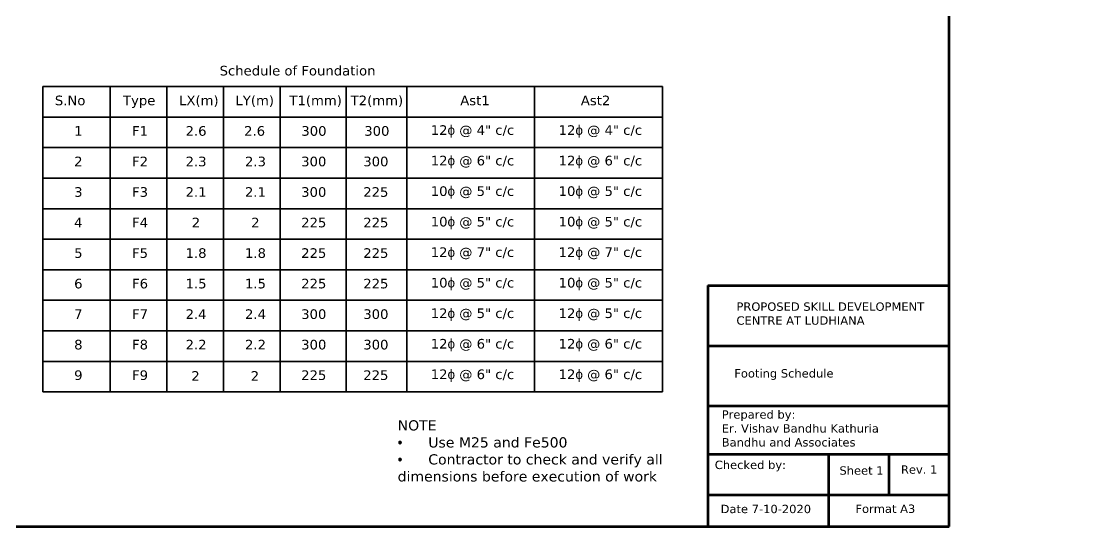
# Model space of a CAD drawing. Header units: feet. Extents: x -5357 to 123217, y -97269 to -8247.
# Drawn here: x 21401 to 23013, y -49561 to -48804 of the extents above; entities that cross this region are included whole.
import ezdxf

# ---------------------------------------------------------------- set-up
doc = ezdxf.new("R2010")
doc.units = ezdxf.units.FT
doc.header["$LTSCALE"] = 50.2
doc.header["$MEASUREMENT"] = 0
doc.header["$PDMODE"] = 3
doc.linetypes.add('PHANTOM2', pattern=[1.25, 0.625, -0.125, 0.125, -0.125, 0.125, -0.125])
doc.layers.get('0').update_dxf_attribs({"lineweight": 35})
for name, color, linetype, lineweight in [('drg seal', 250, 'Continuous', 120), ('sTR fOOTING', 6, 'Continuous', 35), ('Str LBL', 3, 'Continuous', 35)]:
    doc.layers.add(name, color=color, linetype=linetype, lineweight=lineweight)
doc.layers.add('drg seal txt', color=7, linetype='Continuous')
doc.layers.add('Str grid', color=7, linetype='Continuous', true_color=0x17d337)
doc.styles.get("Standard").update_dxf_attribs({"font": 'arial.ttf'})
doc.dimstyles.new('Copy of Standard', dxfattribs={"dimscale": 40, "dimtxt": 0.25, "dimasz": 0.3, "dimexe": 0.18, "dimexo": 5, "dimgap": 0.09, "dimtad": 0, "dimtih": 1, "dimtoh": 1, "dimdec": 0, "dimzin": 0, "dimdsep": 46, "dimlunit": 4, "dimtxsty": 'Standard', "dimcen": 0.2, "dimse1": 1, "dimse2": 1, "dimadec": 0, "dimazin": 0, "dimtfac": 1, "dimtdec": 0, "dimtofl": 0, "dimtmove": 0, "dimatfit": 3, "dimfxl": 1, "dimtolj": 1, "dimtzin": 0, "dimarcsym": 0})

# ---------------------------------------------------------------- blocks, each defined once
blk = doc.blocks.new('_ArchTick')
at = {"color": 0, "linetype": 'ByBlock', "const_width": 0.15}
blk.add_lwpolyline([(-0.5, -0.5), (0.5, 0.5)], dxfattribs=at)
blk = doc.blocks.new('*D661')
at = {"layer": 'Defpoints', "color": 0, "linetype": 'PHANTOM2', "transparency": 16777216}
for p in [(21358.8, -47804.6), (21502.8, -47804.6), (21502.8, -49498)]:
    blk.add_point(p, dxfattribs=at)
at = {"layer": 'Str grid', "color": 0, "linetype": 'PHANTOM2', "lineweight": -2, "transparency": 16777216}
for p, q in [((21358.8, -47804.6), (21419.2, -47804.6)), ((21502.8, -47804.6), (21442.4, -47804.6))]:
    blk.add_line(p, q, dxfattribs=at)
at = {"layer": 'Str grid', "color": 0, "linetype": 'PHANTOM2', "lineweight": -2, "transparency": 16777216, "xscale": 12, "yscale": 12, "zscale": 12, "rotation": 180}
blk.add_blockref('_ArchTick', (21358.8, -47804.6), dxfattribs=at)
at = {"layer": 'Str grid', "color": 0, "linetype": 'PHANTOM2', "lineweight": -2, "transparency": 16777216, "xscale": 12, "yscale": 12, "zscale": 12}
blk.add_blockref('_ArchTick', (21502.8, -47804.6), dxfattribs=at)
at = {"layer": 'Str grid', "color": 0, "linetype": 'PHANTOM2', "transparency": 16777216, "insert": (21430.8, -47804.6), "char_height": 10, "attachment_point": 5}
blk.add_mtext("\\A1;12'", dxfattribs=at)
blk = doc.blocks.new('*D662')
at = {"layer": 'Defpoints', "color": 0, "linetype": 'PHANTOM2', "transparency": 16777216}
for p in [(21502.8, -47804.6), (21646.8, -47804.6), (21646.8, -49498)]:
    blk.add_point(p, dxfattribs=at)
at = {"layer": 'Str grid', "color": 0, "linetype": 'PHANTOM2', "lineweight": -2, "transparency": 16777216}
for p, q in [((21502.8, -47804.6), (21563.2, -47804.6)), ((21646.8, -47804.6), (21586.4, -47804.6))]:
    blk.add_line(p, q, dxfattribs=at)
at = {"layer": 'Str grid', "color": 0, "linetype": 'PHANTOM2', "lineweight": -2, "transparency": 16777216, "xscale": 12, "yscale": 12, "zscale": 12, "rotation": 180}
blk.add_blockref('_ArchTick', (21502.8, -47804.6), dxfattribs=at)
at = {"layer": 'Str grid', "color": 0, "linetype": 'PHANTOM2', "lineweight": -2, "transparency": 16777216, "xscale": 12, "yscale": 12, "zscale": 12}
blk.add_blockref('_ArchTick', (21646.8, -47804.6), dxfattribs=at)
at = {"layer": 'Str grid', "color": 0, "linetype": 'PHANTOM2', "transparency": 16777216, "insert": (21574.8, -47804.6), "char_height": 10, "attachment_point": 5}
blk.add_mtext("\\A1;12'", dxfattribs=at)
blk = doc.blocks.new('*D663')
at = {"layer": 'Defpoints', "color": 0, "linetype": 'PHANTOM2', "transparency": 16777216}
for p in [(21646.8, -47804.6), (21790.8, -47804.6), (21790.8, -49498)]:
    blk.add_point(p, dxfattribs=at)
at = {"layer": 'Str grid', "color": 0, "linetype": 'PHANTOM2', "lineweight": -2, "transparency": 16777216}
for p, q in [((21646.8, -47804.6), (21707.2, -47804.6)), ((21790.8, -47804.6), (21730.4, -47804.6))]:
    blk.add_line(p, q, dxfattribs=at)
at = {"layer": 'Str grid', "color": 0, "linetype": 'PHANTOM2', "lineweight": -2, "transparency": 16777216, "xscale": 12, "yscale": 12, "zscale": 12, "rotation": 180}
blk.add_blockref('_ArchTick', (21646.8, -47804.6), dxfattribs=at)
at = {"layer": 'Str grid', "color": 0, "linetype": 'PHANTOM2', "lineweight": -2, "transparency": 16777216, "xscale": 12, "yscale": 12, "zscale": 12}
blk.add_blockref('_ArchTick', (21790.8, -47804.6), dxfattribs=at)
at = {"layer": 'Str grid', "color": 0, "linetype": 'PHANTOM2', "transparency": 16777216, "insert": (21718.8, -47804.6), "char_height": 10, "attachment_point": 5}
blk.add_mtext("\\A1;12'", dxfattribs=at)
blk = doc.blocks.new('*D664')
at = {"layer": 'Defpoints', "color": 0, "linetype": 'PHANTOM2', "transparency": 16777216}
for p in [(21790.8, -47804.6), (21934.8, -47804.6), (21934.8, -49498)]:
    blk.add_point(p, dxfattribs=at)
at = {"layer": 'Str grid', "color": 0, "linetype": 'PHANTOM2', "lineweight": -2, "transparency": 16777216}
for p, q in [((21790.8, -47804.6), (21851.2, -47804.6)), ((21934.8, -47804.6), (21874.4, -47804.6))]:
    blk.add_line(p, q, dxfattribs=at)
at = {"layer": 'Str grid', "color": 0, "linetype": 'PHANTOM2', "lineweight": -2, "transparency": 16777216, "xscale": 12, "yscale": 12, "zscale": 12, "rotation": 180}
blk.add_blockref('_ArchTick', (21790.8, -47804.6), dxfattribs=at)
at = {"layer": 'Str grid', "color": 0, "linetype": 'PHANTOM2', "lineweight": -2, "transparency": 16777216, "xscale": 12, "yscale": 12, "zscale": 12}
blk.add_blockref('_ArchTick', (21934.8, -47804.6), dxfattribs=at)
at = {"layer": 'Str grid', "color": 0, "linetype": 'PHANTOM2', "transparency": 16777216, "insert": (21862.8, -47804.6), "char_height": 10, "attachment_point": 5}
blk.add_mtext("\\A1;12'", dxfattribs=at)
blk = doc.blocks.new('*D665')
at = {"layer": 'Defpoints', "color": 0, "linetype": 'PHANTOM2', "transparency": 16777216}
for p in [(21934.8, -47804.6), (22078.8, -47804.6), (22078.8, -49498)]:
    blk.add_point(p, dxfattribs=at)
at = {"layer": 'Str grid', "color": 0, "linetype": 'PHANTOM2', "lineweight": -2, "transparency": 16777216}
for p, q in [((21934.8, -47804.6), (21995.2, -47804.6)), ((22078.8, -47804.6), (22018.4, -47804.6))]:
    blk.add_line(p, q, dxfattribs=at)
at = {"layer": 'Str grid', "color": 0, "linetype": 'PHANTOM2', "lineweight": -2, "transparency": 16777216, "xscale": 12, "yscale": 12, "zscale": 12, "rotation": 180}
blk.add_blockref('_ArchTick', (21934.8, -47804.6), dxfattribs=at)
at = {"layer": 'Str grid', "color": 0, "linetype": 'PHANTOM2', "lineweight": -2, "transparency": 16777216, "xscale": 12, "yscale": 12, "zscale": 12}
blk.add_blockref('_ArchTick', (22078.8, -47804.6), dxfattribs=at)
at = {"layer": 'Str grid', "color": 0, "linetype": 'PHANTOM2', "transparency": 16777216, "insert": (22006.8, -47804.6), "char_height": 10, "attachment_point": 5}
blk.add_mtext("\\A1;12'", dxfattribs=at)
blk = doc.blocks.new('*D666')
at = {"layer": 'Defpoints', "color": 0, "linetype": 'PHANTOM2', "transparency": 16777216}
for p in [(22078.8, -47804.6), (22222.8, -47804.6), (22222.8, -49498)]:
    blk.add_point(p, dxfattribs=at)
at = {"layer": 'Str grid', "color": 0, "linetype": 'PHANTOM2', "lineweight": -2, "transparency": 16777216}
for p, q in [((22078.8, -47804.6), (22139.2, -47804.6)), ((22222.8, -47804.6), (22162.4, -47804.6))]:
    blk.add_line(p, q, dxfattribs=at)
at = {"layer": 'Str grid', "color": 0, "linetype": 'PHANTOM2', "lineweight": -2, "transparency": 16777216, "xscale": 12, "yscale": 12, "zscale": 12, "rotation": 180}
blk.add_blockref('_ArchTick', (22078.8, -47804.6), dxfattribs=at)
at = {"layer": 'Str grid', "color": 0, "linetype": 'PHANTOM2', "lineweight": -2, "transparency": 16777216, "xscale": 12, "yscale": 12, "zscale": 12}
blk.add_blockref('_ArchTick', (22222.8, -47804.6), dxfattribs=at)
at = {"layer": 'Str grid', "color": 0, "linetype": 'PHANTOM2', "transparency": 16777216, "insert": (22150.8, -47804.6), "char_height": 10, "attachment_point": 5}
blk.add_mtext("\\A1;12'", dxfattribs=at)
blk = doc.blocks.new('*D1094')
at = {"layer": 'Defpoints', "color": 0, "linetype": 'PHANTOM2', "ltscale": 150, "transparency": 16777216}
for p in [(16403.4, -49286.4), (42253.6, -49286.4), (16403.4, -49523.4)]:
    blk.add_point(p, dxfattribs=at)
at = {"layer": 'Str grid', "color": 0, "linetype": 'PHANTOM2', "lineweight": -2, "ltscale": 150, "transparency": 16777216}
for p, q in [((16403.4, -49286.4), (16403.4, -49396.2)), ((16403.4, -49523.4), (16403.4, -49413.6))]:
    blk.add_line(p, q, dxfattribs=at)
at = {"layer": 'Str grid', "color": 0, "linetype": 'PHANTOM2', "lineweight": -2, "ltscale": 150, "transparency": 16777216, "xscale": 12, "yscale": 12, "zscale": 12}
for p, rotation in [((16403.4, -49286.4), 90), ((16403.4, -49523.4), 270)]:
    blk.add_blockref('_ArchTick', p, dxfattribs=dict(at, rotation=rotation))
at = {"layer": 'Str grid', "color": 0, "linetype": 'PHANTOM2', "ltscale": 150, "transparency": 16777216, "insert": (16403.4, -49404.9), "char_height": 10, "attachment_point": 5}
blk.add_mtext('\\A1;19\'-9"', dxfattribs=at)
blk = doc.blocks.new('*D1095')
at = {"layer": 'Defpoints', "color": 0, "linetype": 'PHANTOM2', "ltscale": 150, "transparency": 16777216}
for p in [(42253.6, -49211.4), (16403.4, -49286.4), (42253.6, -49286.4)]:
    blk.add_point(p, dxfattribs=at)
at = {"layer": 'Str LBL', "color": 0, "linetype": 'PHANTOM2', "lineweight": -2, "ltscale": 150, "transparency": 16777216}
for p, q in [((42253.6, -49211.4), (42253.6, -49240.2)), ((42253.6, -49286.4), (42253.6, -49257.6))]:
    blk.add_line(p, q, dxfattribs=at)
at = {"layer": 'Str LBL', "color": 0, "linetype": 'PHANTOM2', "lineweight": -2, "ltscale": 150, "transparency": 16777216, "xscale": 12, "yscale": 12, "zscale": 12}
for p, rotation in [((42253.6, -49211.4), 90), ((42253.6, -49286.4), 270)]:
    blk.add_blockref('_ArchTick', p, dxfattribs=dict(at, rotation=rotation))
at = {"layer": 'Str LBL', "color": 0, "linetype": 'PHANTOM2', "lineweight": 20, "ltscale": 150, "transparency": 16777216, "insert": (42253.6, -49248.9), "char_height": 10, "attachment_point": 5}
blk.add_mtext('\\A1;6\'-3"', dxfattribs=at)
blk = doc.blocks.new('*D1180')
at = {"layer": 'Defpoints', "color": 0, "linetype": 'PHANTOM2', "ltscale": 150, "transparency": 16777216}
for p in [(16403.4, -49211.4), (42253.6, -49211.4), (16403.4, -49286.4)]:
    blk.add_point(p, dxfattribs=at)
at = {"layer": 'Str grid', "color": 0, "linetype": 'PHANTOM2', "lineweight": -2, "ltscale": 150, "transparency": 16777216}
for p, q in [((16403.4, -49211.4), (16403.4, -49240.2)), ((16403.4, -49286.4), (16403.4, -49257.6))]:
    blk.add_line(p, q, dxfattribs=at)
at = {"layer": 'Str grid', "color": 0, "linetype": 'PHANTOM2', "lineweight": -2, "ltscale": 150, "transparency": 16777216, "xscale": 12, "yscale": 12, "zscale": 12}
for p, rotation in [((16403.4, -49211.4), 90), ((16403.4, -49286.4), 270)]:
    blk.add_blockref('_ArchTick', p, dxfattribs=dict(at, rotation=rotation))
at = {"layer": 'Str grid', "color": 0, "linetype": 'PHANTOM2', "ltscale": 150, "transparency": 16777216, "insert": (16403.4, -49248.9), "char_height": 10, "attachment_point": 5}
blk.add_mtext('\\A1;6\'-3"', dxfattribs=at)

msp = doc.modelspace()

# ---------------------------------------------------------------- linework, layer by layer
at = {"layer": 'drg seal', "lineweight": 70}
for p, q in [((22428.39881, -49199.42802), (22789.51205, -49199.42802)), ((22428.73966, -49560.54126), (22428.73966, -49199.42802)), ((22428.39881, -49289.70633), (22789.51205, -49289.70633)), ((22428.39881, -49379.98464), (22789.51205, -49379.98464)), ((22428.73966, -49452.20729), (22789.51205, -49452.20729)), ((22608.95543, -49452.20729), (22608.95543, -49560.54126)), ((22699.23374, -49452.20729), (22699.23374, -49513.02745)), ((22429.65401, -49513.02745), (22789.8529, -49513.02745))]:
    msp.add_line(p, q, dxfattribs=at)
msp.add_lwpolyline([(22789.8529, -49560.54126), (22789.8529, -47667.2), (20286.4, -47667.2), (20286.4, -49560.54126), (22789.51205, -49560.54126)], dxfattribs=at)
at = {"layer": 'sTR fOOTING', "linetype": 'Continuous'}
for p, q in [((21432.99785, -48901.57366), (22360.58412, -48901.57366)), ((21432.99785, -49358.89722), (21432.99785, -48901.57366)), ((21533.45811, -49358.89722), (21533.45811, -48901.57366)), ((21618.43259, -49358.89722), (21618.43259, -48901.57366)), ((21703.40706, -49358.89722), (21703.40706, -48901.57366)), ((21788.38153, -49358.89722), (21788.38153, -48901.57366)), ((21886.90594, -49358.89722), (21886.90594, -48901.57366)), ((21977.68796, -49358.89722), (21977.68796, -48901.57366)), ((22169.13604, -48901.57366), (22169.13604, -49358.89722)), ((22360.58412, -49358.89722), (22360.58412, -48901.57366)), ((21432.99785, -48947.30601), (22360.58412, -48947.30601)), ((21432.99785, -48993.03837), (22360.58412, -48993.03837)), ((21432.99785, -49038.77073), (22360.58412, -49038.77073)), ((21432.99785, -49084.50308), (22360.58412, -49084.50308)), ((21432.99785, -49130.23544), (22360.58412, -49130.23544)), ((21432.99785, -49175.96779), (22360.58412, -49175.96779)), ((21432.99785, -49221.70015), (22360.58412, -49221.70015)), ((21432.99785, -49267.43251), (22360.58412, -49267.43251)), ((21432.99785, -49313.16486), (22360.58412, -49313.16486)), ((21432.99785, -49358.89722), (22360.58412, -49358.89722))]:
    msp.add_line(p, q, dxfattribs=at)

# ---------------------------------------------------------------- texts
at = {"layer": 'drg seal txt', "lineweight": 53, "char_height": 14.4, "attachment_point": 1}
for s, insert in [('{\\fVerdana|b0|i0|c0|p34;Schedule of Foundation}', (21697.48884, -48870.48206)), ('{\\fVerdana|b0|i0|c0|p34;S.No}', (21450.91115, -48915.07488)), ('{\\fVerdana|b0|i0|c0|p34;Type}', (21552.87289, -48915.07488)), ('{\\fVerdana|b0|i0|c0|p34;LX(m)}', (21636.80647, -48915.07488)), ('{\\fVerdana|b0|i0|c0|p34;LY(m)}', (21721.17837, -48915.07488)), ('{\\fVerdana|b0|i0|c0|p34;T1(mm)}', (21801.98282, -48915.07488)), ('{\\fVerdana|b0|i0|c0|p34;T2(mm)}', (21893.7241, -48915.07488)), ('{\\fVerdana|b0|i0|c0|p34;Ast1}', (22057.73885, -48915.07488)), ('{\\fVerdana|b0|i0|c0|p34;Ast2}', (22238.25506, -48915.07488)), ('{\\fVerdana|b0|i0|c0|p34;1}', (21479.74949, -48960.80724)), ('{\\fVerdana|b0|i0|c0|p34;F1}', (21566.42333, -48960.80724)), ('{\\fVerdana|b0|i0|c0|p34;2.6}', (21646.52726, -48960.80724)), ('{\\fVerdana|b0|i0|c0|p34;2.6}', (21734.1391, -48960.80724)), ('{\\fVerdana|b0|i0|c0|p34;300}', (21819.81607, -48960.80724)), ('{\\fVerdana|b0|i0|c0|p34;300}', (21914.00969, -48960.80724)), ('{\\fVerdana|b0|i0|c0|p34;12}ϕ{\\fVerdana|b0|i0|c0|p34; @ 4" c/c}', (22013.56479, -48959.4839)), ('{\\fVerdana|b0|i0|c0|p34;12}ϕ{\\fVerdana|b0|i0|c0|p34; @ 4" c/c}', (22205.01287, -48959.4839)), ('{\\fVerdana|b0|i0|c0|p34;2}', (21479.74949, -49006.53959)), ('{\\fVerdana|b0|i0|c0|p34;F2}', (21566.42333, -49006.53959)), ('{\\fVerdana|b0|i0|c0|p34;2.3}', (21646.52726, -49006.53959)), ('{\\fVerdana|b0|i0|c0|p34;2.3}', (21735.48276, -49006.53959)), ('{\\fVerdana|b0|i0|c0|p34;300}', (21819.60433, -49006.53959)), ('{\\fVerdana|b0|i0|c0|p34;300}', (21912.53888, -49006.53959)), ('{\\fVerdana|b0|i0|c0|p34;12}ϕ{\\fVerdana|b0|i0|c0|p34; @ 6" c/c}', (22013.56479, -49005.21626)), ('{\\fVerdana|b0|i0|c0|p34;12}ϕ{\\fVerdana|b0|i0|c0|p34; @ 6" c/c}', (22205.01287, -49005.21626)), ('{\\fVerdana|b0|i0|c0|p34;3}', (21479.74949, -49052.27195)), ('{\\fVerdana|b0|i0|c0|p34;F3}', (21566.42333, -49052.27195)), ('{\\fVerdana|b0|i0|c0|p34;2.1}', (21646.52726, -49052.27195)), ('{\\fVerdana|b0|i0|c0|p34;2.1}', (21735.48276, -49052.27195)), ('{\\fVerdana|b0|i0|c0|p34;300}', (21819.60433, -49052.27195)), ('{\\fVerdana|b0|i0|c0|p34;225}', (21912.53888, -49052.27195)), ('{\\fVerdana|b0|i0|c0|p34;10}ϕ{\\fVerdana|b0|i0|c0|p34; @ 5" c/c}', (22013.56479, -49050.94861)), ('{\\fVerdana|b0|i0|c0|p34;10}ϕ{\\fVerdana|b0|i0|c0|p34; @ 5" c/c}', (22205.01287, -49050.94861)), ('{\\fVerdana|b0|i0|c0|p34;4}', (21479.74949, -49098.00431)), ('{\\fVerdana|b0|i0|c0|p34;F4}', (21566.42333, -49098.00431)), ('{\\fVerdana|b0|i0|c0|p34;2}', (21655.81666, -49098.00431)), ('{\\fVerdana|b0|i0|c0|p34;2}', (21744.77216, -49098.00431)), ('{\\fVerdana|b0|i0|c0|p34;225}', (21819.60433, -49098.00431)), ('{\\fVerdana|b0|i0|c0|p34;225}', (21912.53888, -49098.00431)), ('{\\fVerdana|b0|i0|c0|p34;10}ϕ{\\fVerdana|b0|i0|c0|p34; @ 5" c/c}', (22013.56479, -49096.68097)), ('{\\fVerdana|b0|i0|c0|p34;10}ϕ{\\fVerdana|b0|i0|c0|p34; @ 5" c/c}', (22205.01287, -49096.68097)), ('{\\fVerdana|b0|i0|c0|p34;5}', (21479.74949, -49143.73666)), ('{\\fVerdana|b0|i0|c0|p34;F5}', (21566.42333, -49143.73666)), ('{\\fVerdana|b0|i0|c0|p34;1.8}', (21646.52726, -49143.73666)), ('{\\fVerdana|b0|i0|c0|p34;1.8}', (21735.48276, -49143.73666)), ('{\\fVerdana|b0|i0|c0|p34;225}', (21819.60433, -49143.73666)), ('{\\fVerdana|b0|i0|c0|p34;225}', (21912.53888, -49143.73666)), ('{\\fVerdana|b0|i0|c0|p34;12}ϕ{\\fVerdana|b0|i0|c0|p34; @ 7" c/c}', (22013.56479, -49142.41332)), ('{\\fVerdana|b0|i0|c0|p34;12}ϕ{\\fVerdana|b0|i0|c0|p34; @ 7" c/c}', (22205.01287, -49142.41332)), ('{\\fVerdana|b0|i0|c0|p34;10}ϕ{\\fVerdana|b0|i0|c0|p34; @ 5" c/c}', (22013.56479, -49188.14568)), ('{\\fVerdana|b0|i0|c0|p34;10}ϕ{\\fVerdana|b0|i0|c0|p34; @ 5" c/c}', (22205.01287, -49188.14568)), ('{\\fVerdana|b0|i0|c0|p34;6}', (21479.74949, -49189.46902)), ('{\\fVerdana|b0|i0|c0|p34;F6}', (21566.42333, -49189.46902)), ('{\\fVerdana|b0|i0|c0|p34;1.5}', (21646.52726, -49189.46902)), ('{\\fVerdana|b0|i0|c0|p34;1.5}', (21735.48276, -49189.46902)), ('{\\fVerdana|b0|i0|c0|p34;225}', (21819.60433, -49189.46902)), ('{\\fVerdana|b0|i0|c0|p34;225}', (21912.53888, -49189.46902)), ('{\\fVerdana|b0|i0|c0|p34;7}', (21479.74949, -49235.20137)), ('{\\fVerdana|b0|i0|c0|p34;F7}', (21566.42333, -49235.20137)), ('{\\fVerdana|b0|i0|c0|p34;2.4}', (21646.52726, -49235.20137)), ('{\\fVerdana|b0|i0|c0|p34;2.4}', (21735.48276, -49235.20137)), ('{\\fVerdana|b0|i0|c0|p34;300}', (21819.60433, -49235.20137)), ('{\\fVerdana|b0|i0|c0|p34;300}', (21912.53888, -49235.20137)), ('{\\fVerdana|b0|i0|c0|p34;12}ϕ{\\fVerdana|b0|i0|c0|p34; @ 5" c/c}', (22013.56479, -49233.87804)), ('{\\fVerdana|b0|i0|c0|p34;12}ϕ{\\fVerdana|b0|i0|c0|p34; @ 5" c/c}', (22205.01287, -49233.87804)), ('{\\fVerdana|b0|i0|c0|p34;8}', (21479.74949, -49280.93373)), ('{\\fVerdana|b0|i0|c0|p34;F8}', (21566.42333, -49280.93373)), ('{\\fVerdana|b0|i0|c0|p34;2.2}', (21646.52726, -49280.93373)), ('{\\fVerdana|b0|i0|c0|p34;2.2}', (21735.48276, -49280.93373)), ('{\\fVerdana|b0|i0|c0|p34;300}', (21819.60433, -49280.93373)), ('{\\fVerdana|b0|i0|c0|p34;300}', (21912.53888, -49280.93373)), ('{\\fVerdana|b0|i0|c0|p34;12}ϕ{\\fVerdana|b0|i0|c0|p34; @ 6" c/c}', (22013.56479, -49279.61039)), ('{\\fVerdana|b0|i0|c0|p34;12}ϕ{\\fVerdana|b0|i0|c0|p34; @ 6" c/c}', (22205.01287, -49279.61039)), ('{\\fVerdana|b0|i0|c0|p34;9}', (21479.74949, -49326.66609)), ('{\\fVerdana|b0|i0|c0|p34;F9}', (21566.42333, -49326.66609)), ('{\\fVerdana|b0|i0|c0|p34;2}', (21655.11803, -49327.86754)), ('{\\fVerdana|b0|i0|c0|p34;2}', (21744.07353, -49327.86754)), ('{\\fVerdana|b0|i0|c0|p34;225}', (21819.60433, -49326.66609)), ('{\\fVerdana|b0|i0|c0|p34;225}', (21912.53888, -49326.66609)), ('{\\fVerdana|b0|i0|c0|p34;12}ϕ{\\fVerdana|b0|i0|c0|p34; @ 6" c/c}', (22013.56479, -49325.34275)), ('{\\fVerdana|b0|i0|c0|p34;12}ϕ{\\fVerdana|b0|i0|c0|p34; @ 6" c/c}', (22205.01287, -49325.34275))]:
    msp.add_mtext(s, dxfattribs=dict(at, insert=insert))
at = {"layer": 'drg seal txt', "char_height": 12.5185922, "attachment_point": 1}
for s, insert, width in [('{\\fVerdana|b0|i0|c0|p34;PROPOSED SKILL DEVELOPMENT\\PCENTRE AT LUDHIANA}', (22471.22602, -49224.88365), 2201.315025), ('{\\fVerdana|b0|i0|c0|p34;Footing Schedule }', (22467.99934, -49324.88029), 212.0584784), ('{\\fVerdana|b0|i0|c0|p34;Prepared by:\\PEr. Vishav Bandhu Kathuria\\PBandhu and Associates}', (22449.19934, -49386.48029), 281.1567905), ('{\\fVerdana|b0|i0|c0|p34;Checked by:}', (22438.79035, -49461.96434), 2201.315025), ('{\\fVerdana|b0|i0|c0|p34;Sheet 1}', (22625.37769, -49470.4187), 2201.315025), ('{\\fVerdana|b0|i0|c0|p34;Rev. 1}', (22717.43719, -49468.99081), 2201.315025), ('{\\fVerdana|b0|i0|c0|p34;Date 7-10-2020}', (22447.51193, -49528.04621), 2201.315025), ('{\\fVerdana|b0|i0|c0|p34;Format A3}', (22649.34445, -49527.74118), 2201.315025)]:
    msp.add_mtext(s, dxfattribs=dict(at, insert=insert, width=width))
at = {"layer": 'drg seal txt', "lineweight": 53, "insert": (21964.01493, -49401.42682), "char_height": 15.28521637, "width": 2687.8083334, "attachment_point": 1}
msp.add_mtext('{\\fVerdana|b0|i0|c0|p34;NOTE\\P\\pi-45.856,l45.856,t45.856;\\fSymbol|b0|i0|c2|p18;·^I\\fVerdana|b0|i0|c0|p34;Use M25 and Fe500\\P\\fSymbol|b0|i0|c2|p18;·^I\\fVerdana|b0|i0|c0|p34;Contractor to check and verify all ^Jdimensions before execution of work }', dxfattribs=at)

# ---------------------------------------------------------------- dimensions: what is measured, and where the dimension line sits
at = {"layer": 'Str grid', "color": 0, "linetype": 'PHANTOM2'}
for base, p1, p2, picture, middle in [((21502.79456, -47804.64632), (21358.79456, -47804.64632), (21502.79456, -49498.01718), '*D661', (21430.79456, -47804.64632)), ((21646.79456, -47804.64632), (21502.79456, -47804.64632), (21646.79456, -49498.01718), '*D662', (21574.79456, -47804.64632)), ((21790.79456, -47804.64632), (21646.79456, -47804.64632), (21790.79456, -49498.01718), '*D663', (21718.79456, -47804.64632)), ((21934.79456, -47804.64632), (21790.79456, -47804.64632), (21934.79456, -49498.01718), '*D664', (21862.79456, -47804.64632)), ((22078.79456, -47804.64632), (21934.79456, -47804.64632), (22078.79456, -49498.01718), '*D665', (22006.79456, -47804.64632)), ((22222.79456, -47804.64632), (22078.79456, -47804.64632), (22222.79456, -49498.01718), '*D666', (22150.79456, -47804.64632))]:
    dim = msp.add_linear_dim(base=base, p1=p1, p2=p2, dimstyle='Copy of Standard', override={"dimblk": 'ArchTick'}, dxfattribs=at)
    dim.commit()
    dim.dimension.update_dxf_attribs({"geometry": picture, "text_midpoint": middle})
at = {"layer": 'Str grid', "color": 0, "linetype": 'PHANTOM2', "ltscale": 150}
for base, p1, p2, picture, middle in [((16403.39513, -49211.42421), (16403.39513, -49286.42401), (42253.55418, -49211.42421), '*D1180', (16403.39513, -49248.92411)), ((16403.39513, -49286.42401), (16403.39513, -49523.42401), (42253.55418, -49286.42401), '*D1094', (16403.39513, -49404.92401))]:
    dim = msp.add_linear_dim(base=base, p1=p1, p2=p2, angle=90, dimstyle='Copy of Standard', override={"dimblk": 'ArchTick'}, dxfattribs=at)
    dim.commit()
    dim.dimension.update_dxf_attribs({"geometry": picture, "text_midpoint": middle})
at = {"layer": 'Str LBL', "color": 0, "linetype": 'PHANTOM2', "lineweight": 20, "ltscale": 150}
dim = msp.add_linear_dim(base=(42253.55418, -49286.42401), p1=(42253.55418, -49211.42421), p2=(16403.39513, -49286.42401), angle=90, dimstyle='Copy of Standard', override={"dimblk": 'ArchTick'}, dxfattribs=at)
dim.commit()
dim.dimension.update_dxf_attribs({"geometry": '*D1095', "text_midpoint": (42253.55418, -49248.92411)})

doc.saveas('drawing.dxf')
